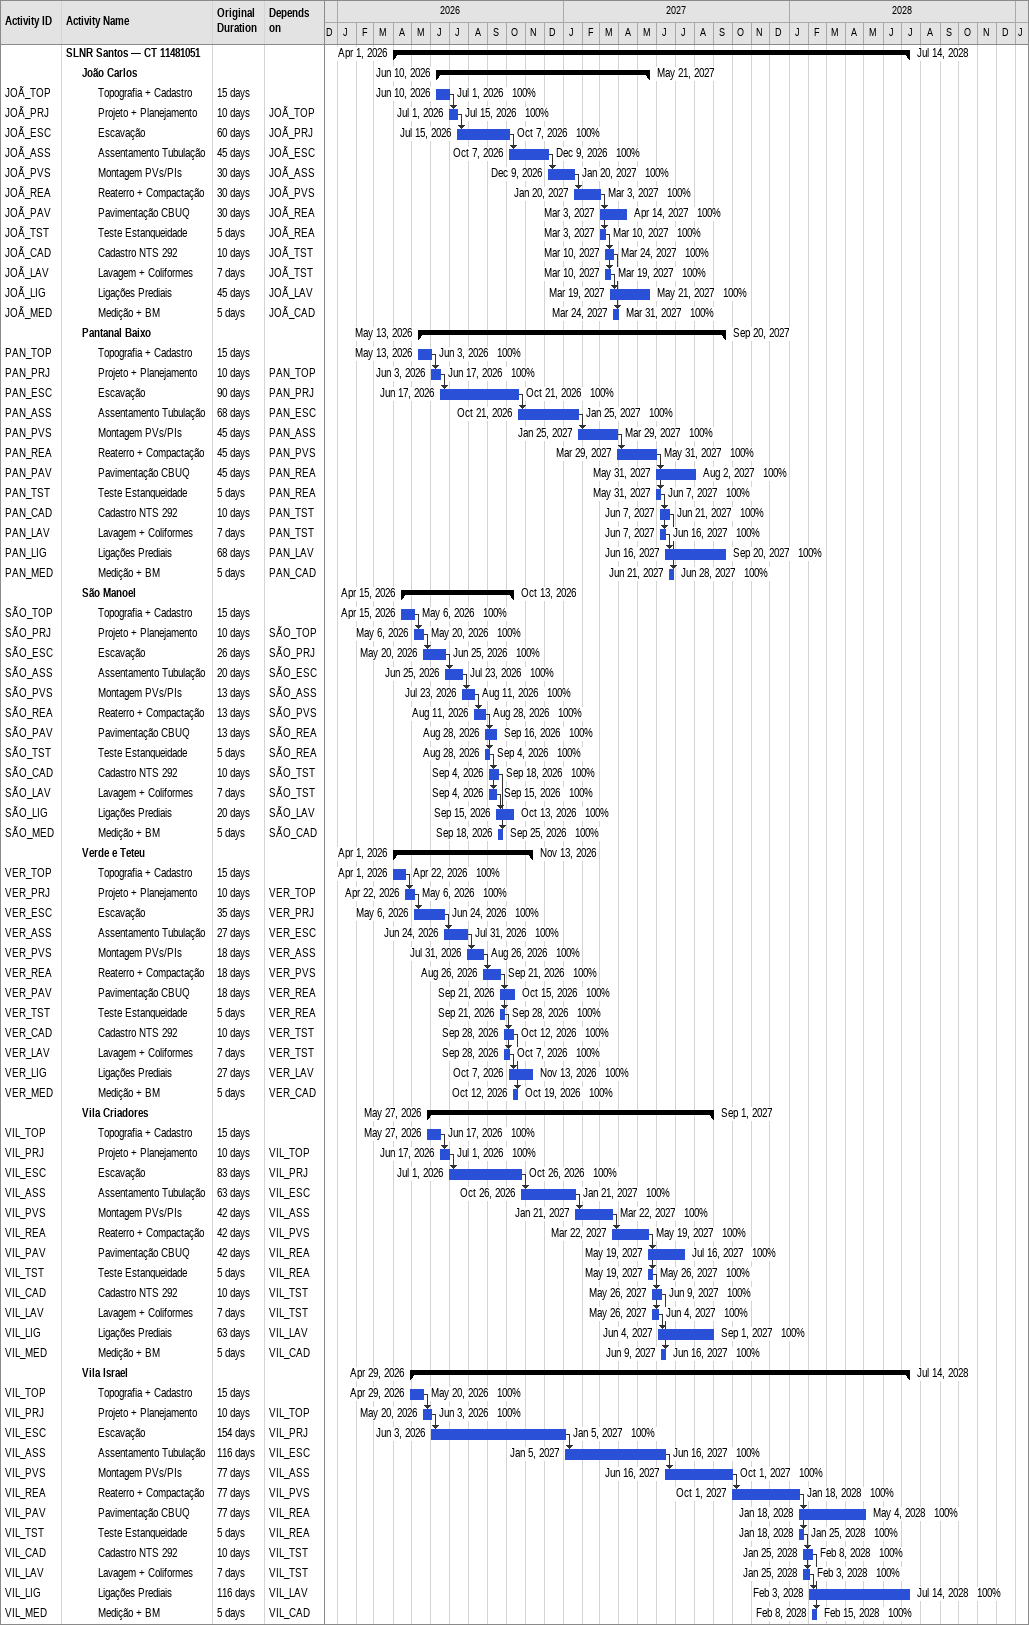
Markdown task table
| ID | Level | Task | Original duration | Start | Finish | Predecessors | % complete |
|---|---|---|---|---|---|---|---|
|  | 1 | **SLNR Santos — CT 11481051** |  | 2026-04-01 | 2028-07-14 |  |  |
|  | 2 | **João Carlos** |  | 2026-06-10 | 2027-05-21 |  |  |
| JOÃ_TOP | 3 | Topografia + Cadastro | 15d | 2026-06-10 | 2026-07-01 |  | 100 |
| JOÃ_PRJ | 3 | Projeto + Planejamento | 10d | 2026-07-01 | 2026-07-15 | JOÃ_TOP | 100 |
| JOÃ_ESC | 3 | Escavação | 60d | 2026-07-15 | 2026-10-07 | JOÃ_PRJ | 100 |
| JOÃ_ASS | 3 | Assentamento Tubulação | 45d | 2026-10-07 | 2026-12-09 | JOÃ_ESC | 100 |
| JOÃ_PVS | 3 | Montagem PVs/PIs | 30d | 2026-12-09 | 2027-01-20 | JOÃ_ASS | 100 |
| JOÃ_REA | 3 | Reaterro + Compactação | 30d | 2027-01-20 | 2027-03-03 | JOÃ_PVS | 100 |
| JOÃ_PAV | 3 | Pavimentação CBUQ | 30d | 2027-03-03 | 2027-04-14 | JOÃ_REA | 100 |
| JOÃ_TST | 3 | Teste Estanqueidade | 5d | 2027-03-03 | 2027-03-10 | JOÃ_REA | 100 |
| JOÃ_CAD | 3 | Cadastro NTS 292 | 10d | 2027-03-10 | 2027-03-24 | JOÃ_TST | 100 |
| JOÃ_LAV | 3 | Lavagem + Coliformes | 7d | 2027-03-10 | 2027-03-19 | JOÃ_TST | 100 |
| JOÃ_LIG | 3 | Ligações Prediais | 45d | 2027-03-19 | 2027-05-21 | JOÃ_LAV | 100 |
| JOÃ_MED | 3 | Medição + BM | 5d | 2027-03-24 | 2027-03-31 | JOÃ_CAD | 100 |
|  | 2 | **Pantanal Baixo** |  | 2026-05-13 | 2027-09-20 |  |  |
| PAN_TOP | 3 | Topografia + Cadastro | 15d | 2026-05-13 | 2026-06-03 |  | 100 |
| PAN_PRJ | 3 | Projeto + Planejamento | 10d | 2026-06-03 | 2026-06-17 | PAN_TOP | 100 |
| PAN_ESC | 3 | Escavação | 90d | 2026-06-17 | 2026-10-21 | PAN_PRJ | 100 |
| PAN_ASS | 3 | Assentamento Tubulação | 68d | 2026-10-21 | 2027-01-25 | PAN_ESC | 100 |
| PAN_PVS | 3 | Montagem PVs/PIs | 45d | 2027-01-25 | 2027-03-29 | PAN_ASS | 100 |
| PAN_REA | 3 | Reaterro + Compactação | 45d | 2027-03-29 | 2027-05-31 | PAN_PVS | 100 |
| PAN_PAV | 3 | Pavimentação CBUQ | 45d | 2027-05-31 | 2027-08-02 | PAN_REA | 100 |
| PAN_TST | 3 | Teste Estanqueidade | 5d | 2027-05-31 | 2027-06-07 | PAN_REA | 100 |
| PAN_CAD | 3 | Cadastro NTS 292 | 10d | 2027-06-07 | 2027-06-21 | PAN_TST | 100 |
| PAN_LAV | 3 | Lavagem + Coliformes | 7d | 2027-06-07 | 2027-06-16 | PAN_TST | 100 |
| PAN_LIG | 3 | Ligações Prediais | 68d | 2027-06-16 | 2027-09-20 | PAN_LAV | 100 |
| PAN_MED | 3 | Medição + BM | 5d | 2027-06-21 | 2027-06-28 | PAN_CAD | 100 |
|  | 2 | **São Manoel** |  | 2026-04-15 | 2026-10-13 |  |  |
| SÃO_TOP | 3 | Topografia + Cadastro | 15d | 2026-04-15 | 2026-05-06 |  | 100 |
| SÃO_PRJ | 3 | Projeto + Planejamento | 10d | 2026-05-06 | 2026-05-20 | SÃO_TOP | 100 |
| SÃO_ESC | 3 | Escavação | 26d | 2026-05-20 | 2026-06-25 | SÃO_PRJ | 100 |
| SÃO_ASS | 3 | Assentamento Tubulação | 20d | 2026-06-25 | 2026-07-23 | SÃO_ESC | 100 |
| SÃO_PVS | 3 | Montagem PVs/PIs | 13d | 2026-07-23 | 2026-08-11 | SÃO_ASS | 100 |
| SÃO_REA | 3 | Reaterro + Compactação | 13d | 2026-08-11 | 2026-08-28 | SÃO_PVS | 100 |
| SÃO_PAV | 3 | Pavimentação CBUQ | 13d | 2026-08-28 | 2026-09-16 | SÃO_REA | 100 |
| SÃO_TST | 3 | Teste Estanqueidade | 5d | 2026-08-28 | 2026-09-04 | SÃO_REA | 100 |
| SÃO_CAD | 3 | Cadastro NTS 292 | 10d | 2026-09-04 | 2026-09-18 | SÃO_TST | 100 |
| SÃO_LAV | 3 | Lavagem + Coliformes | 7d | 2026-09-04 | 2026-09-15 | SÃO_TST | 100 |
| SÃO_LIG | 3 | Ligações Prediais | 20d | 2026-09-15 | 2026-10-13 | SÃO_LAV | 100 |
| SÃO_MED | 3 | Medição + BM | 5d | 2026-09-18 | 2026-09-25 | SÃO_CAD | 100 |
|  | 2 | **Verde e Teteu** |  | 2026-04-01 | 2026-11-13 |  |  |
| VER_TOP | 3 | Topografia + Cadastro | 15d | 2026-04-01 | 2026-04-22 |  | 100 |
| VER_PRJ | 3 | Projeto + Planejamento | 10d | 2026-04-22 | 2026-05-06 | VER_TOP | 100 |
| VER_ESC | 3 | Escavação | 35d | 2026-05-06 | 2026-06-24 | VER_PRJ | 100 |
| VER_ASS | 3 | Assentamento Tubulação | 27d | 2026-06-24 | 2026-07-31 | VER_ESC | 100 |
| VER_PVS | 3 | Montagem PVs/PIs | 18d | 2026-07-31 | 2026-08-26 | VER_ASS | 100 |
| VER_REA | 3 | Reaterro + Compactação | 18d | 2026-08-26 | 2026-09-21 | VER_PVS | 100 |
| VER_PAV | 3 | Pavimentação CBUQ | 18d | 2026-09-21 | 2026-10-15 | VER_REA | 100 |
| VER_TST | 3 | Teste Estanqueidade | 5d | 2026-09-21 | 2026-09-28 | VER_REA | 100 |
| VER_CAD | 3 | Cadastro NTS 292 | 10d | 2026-09-28 | 2026-10-12 | VER_TST | 100 |
| VER_LAV | 3 | Lavagem + Coliformes | 7d | 2026-09-28 | 2026-10-07 | VER_TST | 100 |
| VER_LIG | 3 | Ligações Prediais | 27d | 2026-10-07 | 2026-11-13 | VER_LAV | 100 |
| VER_MED | 3 | Medição + BM | 5d | 2026-10-12 | 2026-10-19 | VER_CAD | 100 |
|  | 2 | **Vila Criadores** |  | 2026-05-27 | 2027-09-01 |  |  |
| VIL_TOP | 3 | Topografia + Cadastro | 15d | 2026-05-27 | 2026-06-17 |  | 100 |
| VIL_PRJ | 3 | Projeto + Planejamento | 10d | 2026-06-17 | 2026-07-01 | VIL_TOP | 100 |
| VIL_ESC | 3 | Escavação | 83d | 2026-07-01 | 2026-10-26 | VIL_PRJ | 100 |
| VIL_ASS | 3 | Assentamento Tubulação | 63d | 2026-10-26 | 2027-01-21 | VIL_ESC | 100 |
| VIL_PVS | 3 | Montagem PVs/PIs | 42d | 2027-01-21 | 2027-03-22 | VIL_ASS | 100 |
| VIL_REA | 3 | Reaterro + Compactação | 42d | 2027-03-22 | 2027-05-19 | VIL_PVS | 100 |
| VIL_PAV | 3 | Pavimentação CBUQ | 42d | 2027-05-19 | 2027-07-16 | VIL_REA | 100 |
| VIL_TST | 3 | Teste Estanqueidade | 5d | 2027-05-19 | 2027-05-26 | VIL_REA | 100 |
| VIL_CAD | 3 | Cadastro NTS 292 | 10d | 2027-05-26 | 2027-06-09 | VIL_TST | 100 |
| VIL_LAV | 3 | Lavagem + Coliformes | 7d | 2027-05-26 | 2027-06-04 | VIL_TST | 100 |
| VIL_LIG | 3 | Ligações Prediais | 63d | 2027-06-04 | 2027-09-01 | VIL_LAV | 100 |
| VIL_MED | 3 | Medição + BM | 5d | 2027-06-09 | 2027-06-16 | VIL_CAD | 100 |
|  | 2 | **Vila Israel** |  | 2026-04-29 | 2028-07-14 |  |  |
| VIL_TOP | 3 | Topografia + Cadastro | 15d | 2026-04-29 | 2026-05-20 |  | 100 |
| VIL_PRJ | 3 | Projeto + Planejamento | 10d | 2026-05-20 | 2026-06-03 | VIL_TOP | 100 |
| VIL_ESC | 3 | Escavação | 154d | 2026-06-03 | 2027-01-05 | VIL_PRJ | 100 |
| VIL_ASS | 3 | Assentamento Tubulação | 116d | 2027-01-05 | 2027-06-16 | VIL_ESC | 100 |
| VIL_PVS | 3 | Montagem PVs/PIs | 77d | 2027-06-16 | 2027-10-01 | VIL_ASS | 100 |
| VIL_REA | 3 | Reaterro + Compactação | 77d | 2027-10-01 | 2028-01-18 | VIL_PVS | 100 |
| VIL_PAV | 3 | Pavimentação CBUQ | 77d | 2028-01-18 | 2028-05-04 | VIL_REA | 100 |
| VIL_TST | 3 | Teste Estanqueidade | 5d | 2028-01-18 | 2028-01-25 | VIL_REA | 100 |
| VIL_CAD | 3 | Cadastro NTS 292 | 10d | 2028-01-25 | 2028-02-08 | VIL_TST | 100 |
| VIL_LAV | 3 | Lavagem + Coliformes | 7d | 2028-01-25 | 2028-02-03 | VIL_TST | 100 |
| VIL_LIG | 3 | Ligações Prediais | 116d | 2028-02-03 | 2028-07-14 | VIL_LAV | 100 |
| VIL_MED | 3 | Medição + BM | 5d | 2028-02-08 | 2028-02-15 | VIL_CAD | 100 |
